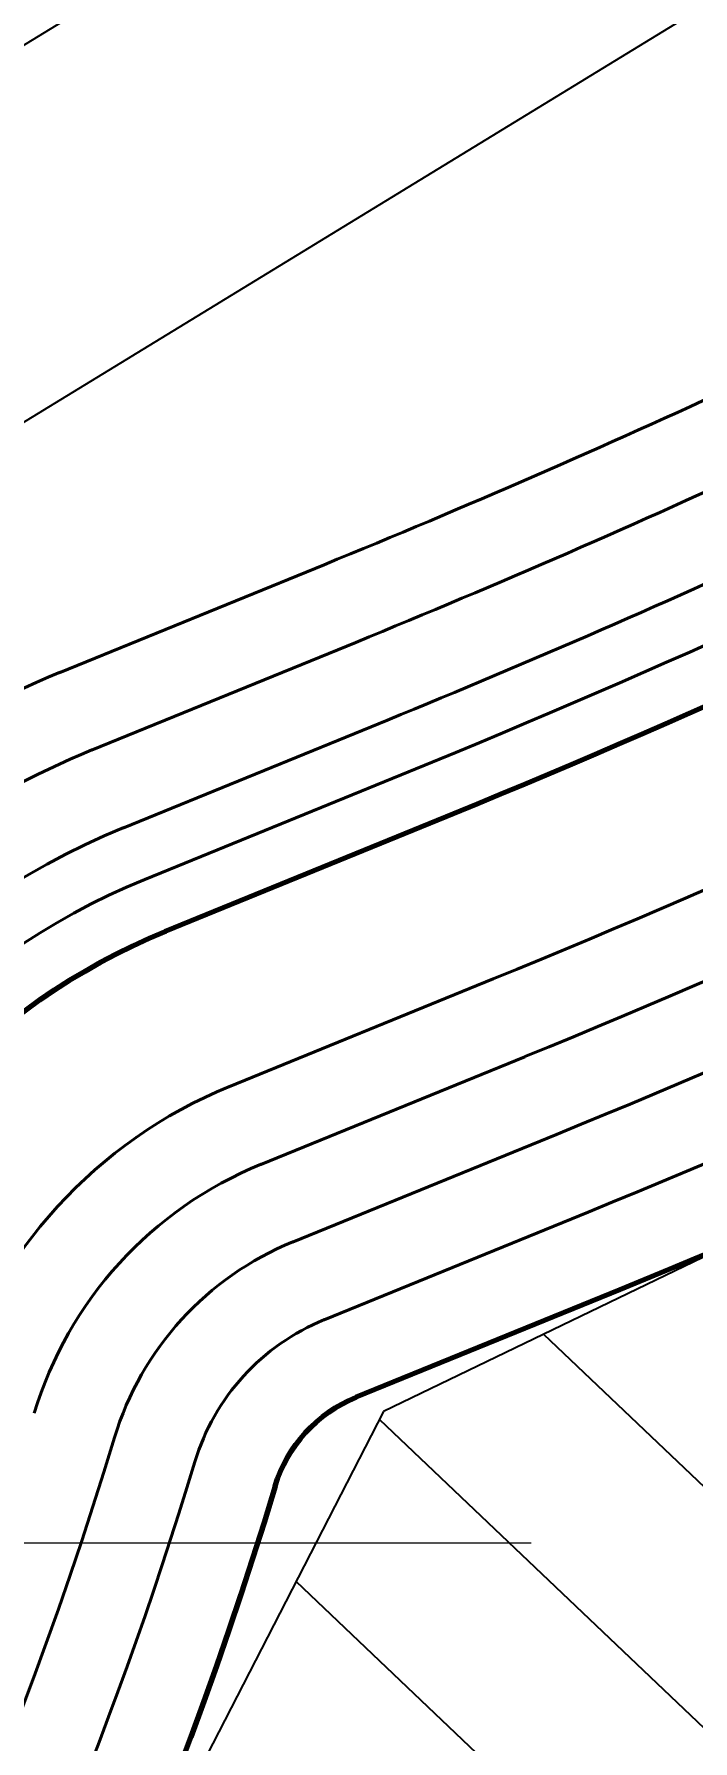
# Model space of a CAD drawing. Header units: inches. Extents: x -5337 to 1057, y 15227 to 19227.
# Drawn here: x -2898.7 to -2875.1, y 16321.9 to 16382.9 of the extents above; entities that cross this region are included whole.
import ezdxf
from ezdxf.enums import TextEntityAlignment as Align

# ---------------------------------------------------------------- set-up
doc = ezdxf.new("R2010")
doc.units = ezdxf.units.IN
doc.header["$LTSCALE"] = 150
doc.header["$MEASUREMENT"] = 0
doc.linetypes.add('HIDDEN', pattern=[0.375, 0.25, -0.125])
for name, color, linetype in [('COMT-MIN', 84, 'Continuous'), ('CONT-MJR', 84, 'Continuous'), ('grid', 7, 'HIDDEN'), ('LOT NUM', 7, 'Continuous'), ('PAVING', 7, 'Continuous'), ('ROW', 7, 'Continuous')]:
    doc.layers.add(name, color=color, linetype=linetype)
doc.styles.get("Standard").update_dxf_attribs({"font": 'ARIAL.TTF', "height": 25})

msp = doc.modelspace()

# ---------------------------------------------------------------- linework, layer by layer
at = {"color": 5}
for p, q in [((-2820.485, 16365.365), (-2886.17, 16333.681)), ((-2880.455, 16336.438), (-2796.482, 16256.589)), ((-2886.17, 16333.681), (-2909.166, 16288.939)), ((-2886.319, 16333.39), (-2799.968, 16251.279)), ((-2889.297, 16327.597), (-2803.453, 16245.969))]:
    msp.add_line(p, q, dxfattribs=at)
at = {"layer": 'COMT-MIN', "color": 5, "linetype": 'Continuous', "lineweight": 40}
for p, q in [((-2888.3, 16363.958), (-2897.772, 16360.094)), ((-2887.167, 16361.181), (-2896.61, 16357.328)), ((-2886.033, 16358.403), (-2895.496, 16354.542)), ((-2885.278, 16356.551), (-2894.707, 16352.704)), ((-2882.256, 16349.144), (-2891.699, 16345.292)), ((-2881.123, 16346.366), (-2890.561, 16342.515)), ((-2879.989, 16343.588), (-2889.427, 16339.738)), ((-2878.856, 16340.811), (-2888.298, 16336.959))]:
    msp.add_line(p, q, dxfattribs=at)
at = {"layer": 'COMT-MIN', "color": 5, "linetype": 'Continuous', "lineweight": 40, "extrusion": (0, 0, -1)}
for centre, radius, start, end in [((3019.379, 16685.249), 355, 229.0153, 247.8057), ((3019.379, 16685.249), 363, 229.0153, 247.8057), ((3019.379, 16685.249), 366, 229.0153, 247.8057), ((3019.379, 16685.249), 369, 229.0153, 247.8057), ((3019.379, 16685.249), 372, 229.0153, 247.8057), ((3019.379, 16685.249), 347, 242.4216, 247.8057), ((3019.379, 16685.249), 350, 242.4216, 247.8057), ((3019.379, 16685.249), 353, 242.4216, 247.8057), ((2885.263, 16329.557), 33, 16.83975, 67.8059), ((2885.263, 16329.557), 30, 16.83975, 67.8059), ((2885.263, 16329.557), 27, 16.83975, 67.8059), ((2885.263, 16329.557), 25, 16.83975, 67.8059), ((2885.263, 16329.557), 17, 16.83975, 67.8059), ((2885.263, 16329.557), 14, 16.83975, 67.8059), ((2885.263, 16329.557), 11, 16.83975, 67.8059), ((2885.263, 16329.557), 8, 16.83975, 67.8059), ((3037.247, 16375.559), 147.794, 196.83975, 228.72768), ((3037.247, 16375.559), 150.794, 196.83975, 220.20134)]:
    msp.add_arc(centre, radius, start, end, dxfattribs=at)
at = {"layer": 'CONT-MJR', "color": 5, "linetype": 'Continuous', "lineweight": 70}
for p, q in [((-2884.522, 16354.699), (-2893.979, 16350.841)), ((-2877.723, 16338.033), (-2887.151, 16334.186))]:
    msp.add_line(p, q, dxfattribs=at)
at = {"layer": 'CONT-MJR', "color": 5, "linetype": 'Continuous', "lineweight": 70, "extrusion": (0, 0, -1)}
for centre, radius, start, end in [((3019.379, 16685.249), 357, 229.0153, 247.8057), ((3019.379, 16685.249), 375, 229.0153, 247.8057), ((2885.263, 16329.557), 23, 16.83975, 67.8059), ((2885.263, 16329.557), 5, 16.83975, 67.8059), ((3037.247, 16375.559), 153.794, 196.83975, 228.93119)]:
    msp.add_arc(centre, radius, start, end, dxfattribs=at)
at = {"layer": 'grid', "color": 252, "linetype": 'HIDDEN', "lineweight": 0, "ltscale": 0.6}
msp.add_line((-5232.144, 16328.984), (952.356, 16328.984), dxfattribs=at)
at = {"layer": 'PAVING'}
msp.add_line((-2520.536, 16613.954), (-2927.893, 16364.893), dxfattribs=at)
at = {"layer": 'ROW'}
msp.add_line((-2506.006, 16609.359), (-2931.107, 16349.449), dxfattribs=at)

# ---------------------------------------------------------------- texts
at = {"layer": 'LOT NUM'}
msp.add_text('CAPE COD BOULEVARD', height=10, rotation=34.71382, dxfattribs=at).set_placement((-3023.084, 16326.499), align=Align.MIDDLE_LEFT)
at = {"layer": 'LOT NUM', "color": 5}
msp.add_text('HARBOR LAKE', height=23.98142, rotation=43.89137, dxfattribs=at).set_placement((-2962.474, 16161.737), align=Align.MIDDLE_LEFT)

doc.saveas('drawing.dxf')
